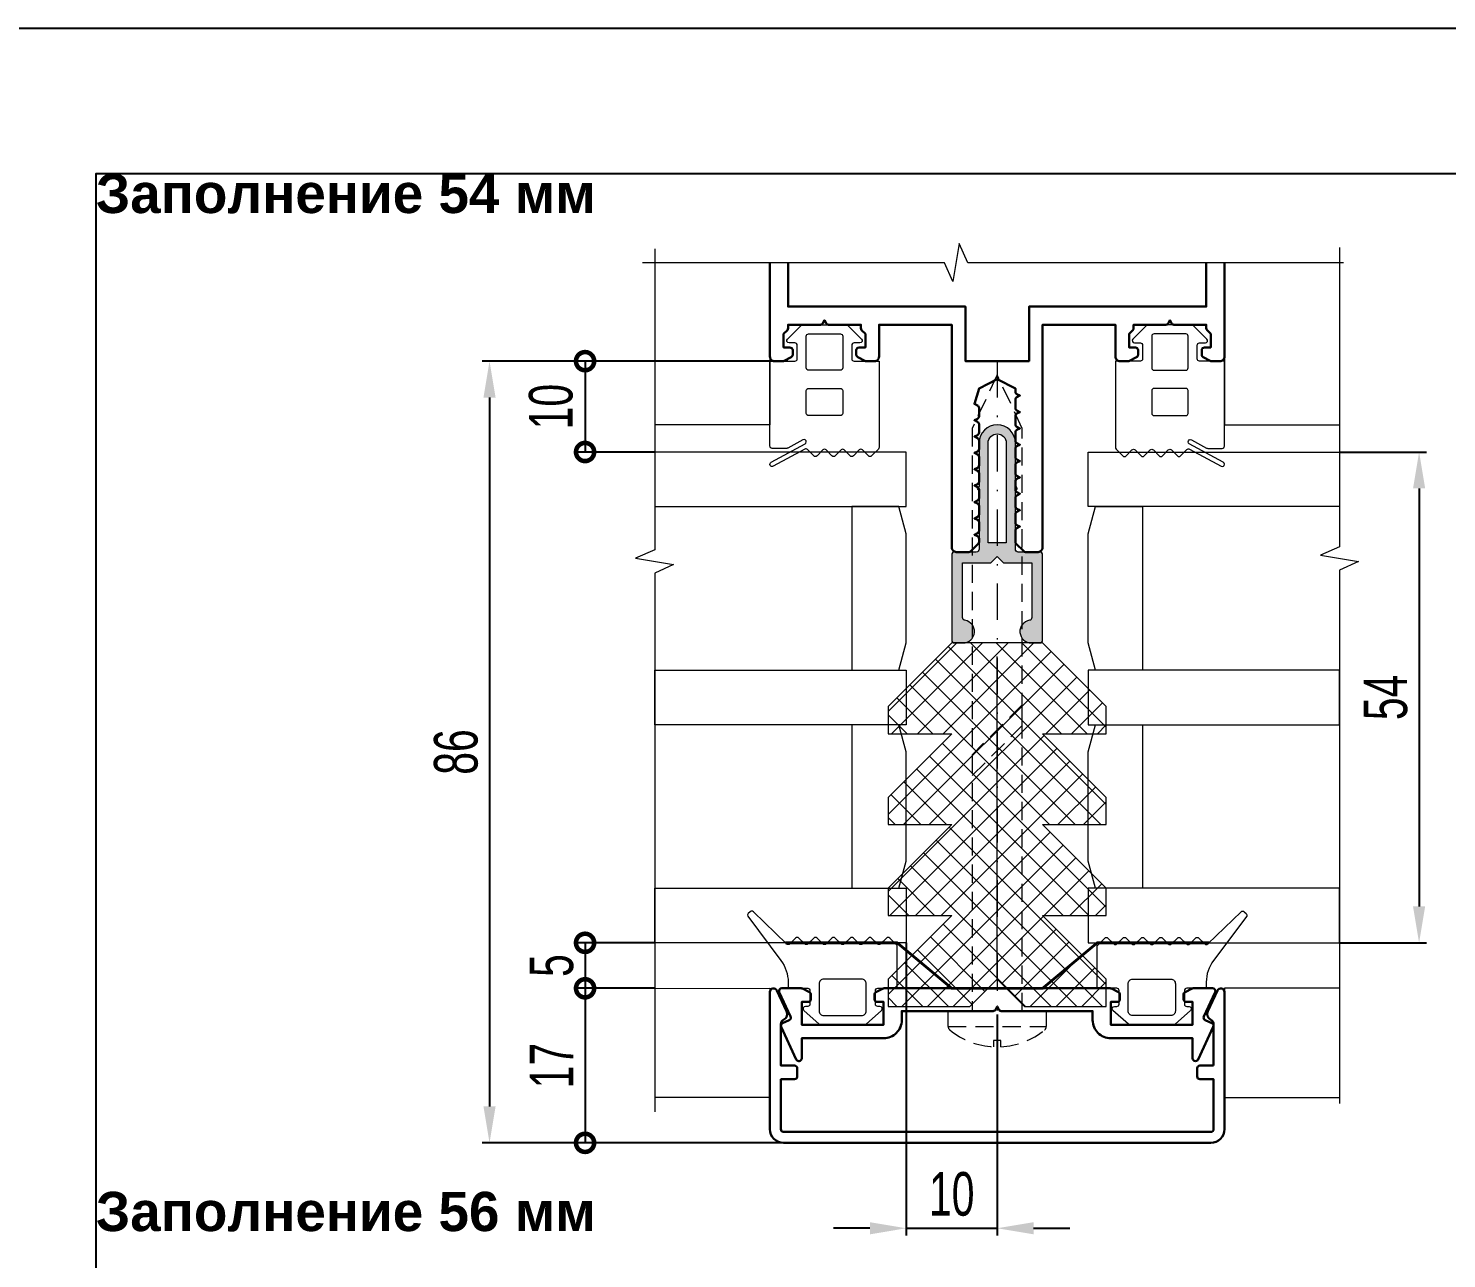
# Model space of a CAD drawing. Extents: x -37 to 8820, y -336 to 478.
# Drawn here: x 1910.4 to 2007.9, y 212.4 to 297 of the extents above; entities that cross this region are included whole.
import ezdxf

# ---------------------------------------------------------------- set-up
doc = ezdxf.new("R2010")
doc.units = 0
doc.header["$LTSCALE"] = 5
doc.linetypes.add('DASHDOT', pattern=[1, 0.5, -0.25, 0, -0.25])
doc.linetypes.add('HIDDEN', pattern=[0.375, 0.25, -0.125])
doc.layers.get('0').update_dxf_attribs({"linetype": 'CONTINUOUS', "lineweight": 30})
doc.layers.get('DEFPOINTS').update_dxf_attribs({"linetype": 'CONTINUOUS'})
for name, color, linetype, lineweight in [('1', 6, 'DASHDOT', 13), ('2', 3, 'HIDDEN', 13), ('Dimentions', 5, 'CONTINUOUS', 15), ('Glass', 5, 'CONTINUOUS', 20), ('Герлен', 7, 'CONTINUOUS', 60), ('Зигзаг', 1, 'CONTINUOUS', 15), ('Конструкции', 252, 'CONTINUOUS', 20), ('Текстовый', 7, 'CONTINUOUS', 9), ('Уплотнители', 1, 'CONTINUOUS', 20), ('Штриховка', 1, 'CONTINUOUS', 5)]:
    doc.layers.add(name, color=color, linetype=linetype, lineweight=lineweight)
doc.layers.add('Скрытые', color=14, linetype='CONTINUOUS', plot=False)
doc.styles.add('3', font='RUSS.SHX', dxfattribs={"width": 0.7, "height": 3})
doc.styles.add('Каталожный', font='arial.ttf', dxfattribs={"height": 2.5})
doc.dimstyles.new('MX1_6', dxfattribs={"dimtxt": 3, "dimasz": 2.5, "dimexe": 0.5, "dimexo": 0, "dimgap": 0.8, "dimtad": 1, "dimlfac": 1.6, "dimdsep": 46, "dimtxsty": '3', "dimcen": 0, "dimclrd": 256, "dimclre": 256, "dimclrt": 256, "dimaunit": 1, "dimadec": 0, "dimazin": 0, "dimtfac": 1, "dimtmove": 0, "dimatfit": 1, "dimfxl": 1, "dimtvp": 1, "dimtolj": 1, "dimtzin": 0, "dimarcsym": 0})

# ---------------------------------------------------------------- blocks, each defined once
blk = doc.blocks.new('*D747')
at = {"layer": 'DEFPOINTS', "color": 0, "linetype": 'Continuous', "transparency": 16777216}
for p in [(1970.724, 234.12), (1976.974, 229.185), (1976.974, 214.496)]:
    blk.add_point(p, dxfattribs=at)
at = {"layer": 'Dimentions', "linetype": 'Continuous', "lineweight": -2, "transparency": 16777216}
for p, q in [((1970.724, 234.12), (1970.724, 213.996)), ((1976.974, 229.185), (1976.974, 213.996)), ((1968.224, 214.496), (1965.724, 214.496)), ((1970.724, 214.496), (1976.974, 214.496)), ((1979.474, 214.496), (1981.974, 214.496))]:
    blk.add_line(p, q, dxfattribs=at)
at = {"layer": 'Dimentions', "linetype": 'Continuous', "transparency": 16777216}
for points in [[(1968.224, 214.913), (1968.224, 214.079), (1970.724, 214.496)], [(1979.474, 214.913), (1979.474, 214.079), (1976.974, 214.496)]]:
    blk.add_solid(points, dxfattribs=at)
at = {"layer": 'Dimentions', "linetype": 'Continuous', "transparency": 16777216, "insert": (1973.849, 216.839), "char_height": 3, "attachment_point": 5, "style": '3'}
blk.add_mtext('\\A1;10', dxfattribs=at)
blk = doc.blocks.new('*D788')
at = {"layer": 'DEFPOINTS', "color": 0, "linetype": 'Continuous', "transparency": 16777216}
for p in [(2000.519, 267.87), (2000.519, 234.12), (2005.982, 234.12)]:
    blk.add_point(p, dxfattribs=at)
at = {"layer": 'Dimentions', "linetype": 'Continuous', "lineweight": -2, "transparency": 16777216}
for p, q in [((2000.519, 267.87), (2006.482, 267.87)), ((2005.982, 265.37), (2005.982, 236.62)), ((2000.519, 234.12), (2006.482, 234.12))]:
    blk.add_line(p, q, dxfattribs=at)
at = {"layer": 'Dimentions', "linetype": 'Continuous', "transparency": 16777216}
for points in [[(2005.566, 265.37), (2006.399, 265.37), (2005.982, 267.87)], [(2005.566, 236.62), (2006.399, 236.62), (2005.982, 234.12)]]:
    blk.add_solid(points, dxfattribs=at)
at = {"layer": 'Dimentions', "linetype": 'Continuous', "transparency": 16777216, "insert": (2003.682, 250.995), "char_height": 3, "attachment_point": 5, "rotation": 90, "style": '3'}
blk.add_mtext('\\A1;54', dxfattribs=at)
blk = doc.blocks.new('_DotSmall')
at = {"color": 0, "linetype": 'ByBlock', "const_width": 0.5}
blk.add_lwpolyline([(-0.0625, 0, 1), (0.0625, 0, 1)], format="xyb", close=True, dxfattribs=at)
blk = doc.blocks.new('*D789')
at = {"layer": 'DEFPOINTS', "color": 0, "linetype": 'Continuous', "transparency": 16777216}
for p in [(1953.429, 234.122), (1948.638, 230.995), (1953.429, 230.995)]:
    blk.add_point(p, dxfattribs=at)
at = {"layer": 'Dimentions', "linetype": 'Continuous', "lineweight": -2, "transparency": 16777216}
for p, q in [((1953.429, 234.122), (1948.138, 234.122)), ((1948.638, 234.122), (1948.638, 230.995)), ((1953.429, 230.995), (1948.138, 230.995))]:
    blk.add_line(p, q, dxfattribs=at)
at = {"layer": 'Dimentions', "linetype": 'Continuous', "lineweight": -2, "transparency": 16777216, "xscale": 2.5, "yscale": 2.5, "zscale": 2.5}
for p, rotation in [((1948.638, 234.122), 90), ((1948.638, 230.995), 270)]:
    blk.add_blockref('_DotSmall', p, dxfattribs=dict(at, rotation=rotation))
at = {"layer": 'Dimentions', "linetype": 'Continuous', "transparency": 16777216, "insert": (1946.338, 232.559), "char_height": 3, "attachment_point": 5, "rotation": 90, "style": '3'}
blk.add_mtext('\\A1;5', dxfattribs=at)
blk = doc.blocks.new('*D790')
at = {"layer": 'DEFPOINTS', "color": 0, "linetype": 'Continuous', "transparency": 16777216}
for p in [(1953.429, 230.995), (1948.638, 220.37), (1964.659, 220.37)]:
    blk.add_point(p, dxfattribs=at)
at = {"layer": 'Dimentions', "linetype": 'Continuous', "lineweight": -2, "transparency": 16777216}
for p, q in [((1953.429, 230.995), (1948.138, 230.995)), ((1948.638, 230.995), (1948.638, 220.37)), ((1964.659, 220.37), (1948.138, 220.37))]:
    blk.add_line(p, q, dxfattribs=at)
at = {"layer": 'Dimentions', "linetype": 'Continuous', "lineweight": -2, "transparency": 16777216, "xscale": 2.5, "yscale": 2.5, "zscale": 2.5}
for p, rotation in [((1948.638, 230.995), 90), ((1948.638, 220.37), 270)]:
    blk.add_blockref('_DotSmall', p, dxfattribs=dict(at, rotation=rotation))
at = {"layer": 'Dimentions', "linetype": 'Continuous', "transparency": 16777216, "insert": (1946.338, 225.682), "char_height": 3, "attachment_point": 5, "rotation": 90, "style": '3'}
blk.add_mtext('\\A1;17', dxfattribs=at)
blk = doc.blocks.new('*D791')
at = {"layer": 'DEFPOINTS', "color": 0, "linetype": 'Continuous', "transparency": 16777216}
for p in [(1962.59, 274.117), (1948.638, 267.87), (1953.429, 267.87)]:
    blk.add_point(p, dxfattribs=at)
at = {"layer": 'Dimentions', "linetype": 'Continuous', "lineweight": -2, "transparency": 16777216}
for p, q in [((1962.59, 274.117), (1948.138, 274.117)), ((1948.638, 274.117), (1948.638, 267.87)), ((1953.429, 267.87), (1948.138, 267.87))]:
    blk.add_line(p, q, dxfattribs=at)
at = {"layer": 'Dimentions', "linetype": 'Continuous', "lineweight": -2, "transparency": 16777216, "xscale": 2.5, "yscale": 2.5, "zscale": 2.5}
for p, rotation in [((1948.638, 274.117), 90), ((1948.638, 267.87), 270)]:
    blk.add_blockref('_DotSmall', p, dxfattribs=dict(at, rotation=rotation))
at = {"layer": 'Dimentions', "linetype": 'Continuous', "transparency": 16777216, "insert": (1946.295, 270.993), "char_height": 3, "attachment_point": 5, "rotation": 90, "style": '3'}
blk.add_mtext('\\A1;10', dxfattribs=at)
blk = doc.blocks.new('*D792')
at = {"layer": 'DEFPOINTS', "color": 0, "linetype": 'Continuous', "transparency": 16777216}
for p in [(1954.879, 274.117), (1942.068, 220.37), (1965.284, 220.37)]:
    blk.add_point(p, dxfattribs=at)
at = {"layer": 'Dimentions', "linetype": 'Continuous', "lineweight": -2, "transparency": 16777216}
for p, q in [((1954.879, 274.117), (1941.568, 274.117)), ((1942.068, 271.617), (1942.068, 222.87)), ((1965.284, 220.37), (1941.568, 220.37))]:
    blk.add_line(p, q, dxfattribs=at)
at = {"layer": 'Dimentions', "linetype": 'Continuous', "transparency": 16777216}
for points in [[(1941.651, 271.617), (1942.485, 271.617), (1942.068, 274.117)], [(1941.651, 222.87), (1942.485, 222.87), (1942.068, 220.37)]]:
    blk.add_solid(points, dxfattribs=at)
at = {"layer": 'Dimentions', "linetype": 'Continuous', "transparency": 16777216, "insert": (1939.768, 247.243), "char_height": 3, "attachment_point": 5, "rotation": 90, "style": '3'}
blk.add_mtext('\\A1;86', dxfattribs=at)

msp = doc.modelspace()

# ---------------------------------------------------------------- hatches: boundary and pattern name
at = {"layer": 'Штриховка'}
h = msp.add_hatch(color=256, dxfattribs=at)
edge = h.paths.add_edge_path(flags=16)
edge.add_line((1976.3494, 261.6196), (1976.3494, 268.4946))
edge.add_arc((1976.9744, 268.4946), 0.625, 0, 180, ccw=False)
edge.add_line((1977.5994, 268.4946), (1977.5994, 261.6196))
edge.add_line((1977.5994, 261.6196), (1976.3494, 261.6196))
edge = h.paths.add_edge_path()
edge.add_arc((1979.3181, 255.5258), 0.7813, 99.281799, 270)
edge.add_line((1979.3181, 254.7446), (1979.9119, 254.7446))
edge.add_arc((1979.9119, 254.9321), 0.1875, 270, 360)
edge.add_line((1980.0994, 254.9321), (1980.0994, 260.8071))
edge.add_arc((1979.9119, 260.8071), 0.1875, 0, 90)
edge.add_line((1979.9119, 260.9946), (1978.4119, 260.9946))
edge.add_arc((1978.4119, 261.1821), 0.1875, 180, 270, ccw=False)
edge.add_line((1978.2244, 261.1821), (1978.2244, 265.2446))
edge.add_arc((1978.2244, 265.3696), 0.125, 270, 450)
edge.add_line((1978.2244, 265.4946), (1978.2244, 268.4946))
edge.add_arc((1976.9744, 268.4946), 1.25, 0, 180)
edge.add_line((1975.7244, 268.4946), (1975.7244, 265.4946))
edge.add_arc((1975.7244, 265.3696), 0.125, 90, 270)
edge.add_line((1975.7244, 265.2446), (1975.7244, 261.1821))
edge.add_arc((1975.5369, 261.1821), 0.1875, -90, 0, ccw=False)
edge.add_line((1975.5369, 260.9946), (1974.0369, 260.9946))
edge.add_arc((1974.0369, 260.8071), 0.1875, 90, 180)
edge.add_line((1973.8494, 260.8071), (1973.8494, 254.9321))
edge.add_arc((1974.0369, 254.9321), 0.1875, 180, 270)
edge.add_line((1974.0369, 254.7446), (1974.6306, 254.7446))
edge.add_arc((1974.6306, 255.5258), 0.7812, 270, 440.718201)
edge.add_arc((1974.7869, 256.4819), 0.1875, 180, 260.718201, ccw=False)
edge.add_line((1974.5994, 256.4819), (1974.5994, 260.2446))
edge.add_line((1974.5994, 260.2446), (1976.4592, 260.2446))
edge.add_arc((1976.4592, 260.4321), 0.1875, 270, 315)
edge.add_line((1976.5918, 260.2995), (1976.9744, 260.6821))
edge.add_line((1976.9744, 260.6821), (1977.357, 260.2995))
edge.add_arc((1977.4895, 260.4321), 0.1875, 225, 270)
edge.add_line((1977.4895, 260.2446), (1979.3494, 260.2446))
edge.add_line((1979.3494, 260.2446), (1979.3494, 256.4819))
edge.add_arc((1979.1619, 256.4819), 0.1875, -80.718201, 0, ccw=False)
at = {"layer": 'Штриховка', "lineweight": 5}
h = msp.add_hatch(dxfattribs=at)
h.set_pattern_fill('NET', color=256, scale=10, angle=45, style=0)
h.set_pattern_definition([(45, (-3098.8246, 2942.2202), (-0.88388348, 0.88388348), []), (135, (-3098.8246, 2942.2202), (-0.88388348, -0.88388348), [])])
h.paths.add_polyline_path([(1978.8494, 229.7474), (1984.4744, 229.7474), (1984.4744, 231.6224), (1980.0994, 235.9974), (1984.4744, 235.9974), (1984.4744, 237.8724), (1980.0994, 242.2474), (1984.4744, 242.2474), (1984.4744, 244.1224), (1980.0994, 248.4974), (1984.4744, 248.4974), (1984.4744, 250.3724), (1980.0994, 254.7474), (1973.8494, 254.7474), (1969.4744, 250.3724), (1969.4744, 248.4974), (1973.8494, 248.4974), (1969.4744, 244.1224), (1969.4744, 242.2474), (1973.8494, 242.2474), (1969.4744, 237.8724), (1969.4744, 235.9974), (1973.8494, 235.9974), (1969.4744, 231.6224), (1969.4744, 229.7474), (1975.0994, 229.7474), (1976.9744, 231.6224)])

# ---------------------------------------------------------------- linework, layer by layer
msp.add_lwpolyline([(1961.3494, 280.8834), (1961.3494, 274.4321, 0.4142136), (1961.6619, 274.1196), (1962.2426, 274.1196, 0.1164338), (1962.3265, 274.1394), (1962.8082, 274.3803, 0.284079), (1962.9119, 274.548), (1962.9119, 274.8696, 0.4142136), (1962.7244, 275.0571), (1962.2869, 275.0571), (1962.2869, 275.9946), (1962.5445, 276.2522, 0.1989124), (1962.5994, 276.3848), (1962.5994, 276.6196), (1964.8272, 276.6196, 0.284079), (1964.9949, 276.7232), (1965.0994, 276.9321), (1965.2038, 276.7232, 0.284079), (1965.3715, 276.6196), (1967.5994, 276.6196), (1967.5994, 276.3848, 0.1989124), (1967.6543, 276.2522), (1967.9119, 275.9946), (1967.9119, 275.0571), (1967.4744, 275.0571, 0.4142136), (1967.2869, 274.8696), (1967.2869, 274.548, 0.284079), (1967.3905, 274.3803), (1967.8723, 274.1394, 0.1164338), (1967.9561, 274.1196), (1968.5369, 274.1196, 0.4142136), (1968.8494, 274.4321), (1968.8494, 276.6196), (1973.8494, 276.6196), (1973.8494, 261.3071, 0.4142136), (1974.1619, 260.9946), (1975.0217, 260.9946, 0.1989124), (1975.1543, 261.0495), (1975.6695, 261.5647, 0.1989124), (1975.7244, 261.6973), (1975.7244, 261.91, 0.284079), (1975.6207, 262.0777), (1975.4119, 262.1821), (1975.6207, 262.2865, 0.284079), (1975.7244, 262.4542), (1975.7244, 263.035, 0.284079), (1975.6207, 263.2027), (1975.4119, 263.3071), (1975.6207, 263.4115, 0.284079), (1975.7244, 263.5792), (1975.7244, 264.16, 0.284079), (1975.6207, 264.3277), (1975.4119, 264.4321), (1975.6207, 264.5365, 0.284079), (1975.7244, 264.7042), (1975.7244, 265.285, 0.284079), (1975.6207, 265.4527), (1975.4119, 265.5571), (1975.6207, 265.6615, 0.284079), (1975.7244, 265.8292), (1975.7244, 266.41, 0.284079), (1975.6207, 266.5777), (1975.4119, 266.6821), (1975.6207, 266.7865, 0.284079), (1975.7244, 266.9542), (1975.7244, 267.535, 0.284079), (1975.6207, 267.7027), (1975.4119, 267.8071), (1975.6207, 267.9115, 0.284079), (1975.7244, 268.0792), (1975.7244, 268.66, 0.284079), (1975.6207, 268.8277), (1975.4119, 268.9321), (1975.6207, 269.0365, 0.284079), (1975.7244, 269.2042), (1975.7244, 269.785, 0.284079), (1975.6207, 269.9527), (1975.4119, 270.0571), (1975.6207, 270.1615, 0.284079), (1975.7244, 270.3292), (1975.7244, 270.91, 0.284079), (1975.6207, 271.0777), (1975.4119, 271.1821), (1975.7244, 272.2446), (1976.9744, 272.8696), (1978.2244, 272.2446), (1978.2244, 272.0167, 0.284079), (1978.328, 271.849), (1978.5369, 271.7446), (1978.328, 271.6402, 0.284079), (1978.2244, 271.4725), (1978.2244, 270.8917, 0.284079), (1978.328, 270.724), (1978.5369, 270.6196), (1978.328, 270.5152, 0.284079), (1978.2244, 270.3475), (1978.2244, 269.7667, 0.284079), (1978.328, 269.599), (1978.5369, 269.4946), (1978.328, 269.3902, 0.284079), (1978.2244, 269.2225), (1978.2244, 268.6417, 0.284079), (1978.328, 268.474), (1978.5369, 268.3696), (1978.328, 268.2652, 0.284079), (1978.2244, 268.0975), (1978.2244, 267.5167, 0.284079), (1978.328, 267.349), (1978.5369, 267.2446), (1978.328, 267.1402, 0.284079), (1978.2244, 266.9725), (1978.2244, 266.3917, 0.284079), (1978.328, 266.224), (1978.5369, 266.1196), (1978.328, 266.0152, 0.284079), (1978.2244, 265.8475), (1978.2244, 265.2667, 0.284079), (1978.328, 265.099), (1978.5369, 264.9946), (1978.328, 264.8902, 0.284079), (1978.2244, 264.7225), (1978.2244, 264.1417, 0.284079), (1978.328, 263.974), (1978.5369, 263.8696), (1978.328, 263.7652, 0.284079), (1978.2244, 263.5975), (1978.2244, 263.0167, 0.284079), (1978.328, 262.849), (1978.5369, 262.7446), (1978.328, 262.6402, 0.284079), (1978.2244, 262.4725), (1978.2244, 261.6973, 0.1989124), (1978.2793, 261.5647), (1978.7945, 261.0495, 0.1989124), (1978.927, 260.9946), (1979.7869, 260.9946, 0.4142136), (1980.0994, 261.3071), (1980.0994, 276.6196), (1985.0994, 276.6196), (1985.0994, 274.4321, 0.4142136), (1985.4119, 274.1196), (1985.9926, 274.1196, 0.1164338), (1986.0765, 274.1394), (1986.5582, 274.3803, 0.284079), (1986.6619, 274.548), (1986.6619, 274.8696, 0.4142136), (1986.4744, 275.0571), (1986.0369, 275.0571), (1986.0369, 275.9946), (1986.2945, 276.2522, 0.1989124), (1986.3494, 276.3848), (1986.3494, 276.6196), (1988.5772, 276.6196, 0.284079), (1988.7449, 276.7232), (1988.8494, 276.9321), (1988.9538, 276.7232, 0.284079), (1989.1215, 276.6196), (1991.3494, 276.6196), (1991.3494, 276.3848, 0.1989124), (1991.4043, 276.2522), (1991.6619, 275.9946), (1991.6619, 275.0571), (1991.2244, 275.0571, 0.4142136), (1991.0369, 274.8696), (1991.0369, 274.548, 0.284079), (1991.1405, 274.3803), (1991.6223, 274.1394, 0.1164338), (1991.7061, 274.1196), (1992.2869, 274.1196, 0.4142136), (1992.5994, 274.4321), (1992.5994, 280.8834)], format="xyb")
msp.add_lwpolyline([(1962.5994, 280.8834), (1962.5994, 277.8696), (1974.7869, 277.8696), (1974.7869, 274.1196), (1979.1619, 274.1196), (1979.1619, 277.8696), (1991.3494, 277.8696), (1991.3494, 280.8834)])
for points in [[(1991.8494, 225.6821), (1991.8494, 228.5079, 0.2797393), (1991.6475, 228.8406, -0.4015594), (1991.4529, 229.4136), (1992.1228, 230.8502, -0.8025849), (1992.5994, 230.7446), (1992.5994, 221.3071, -0.4142136), (1991.6619, 220.3696), (1962.2869, 220.3696, -0.4142136), (1961.3494, 221.3071), (1961.3494, 230.7446, -0.8025849), (1961.826, 230.8502), (1962.4959, 229.4136, -0.4015594), (1962.3013, 228.8406, 0.2797393), (1962.0994, 228.5079), (1962.0994, 225.6821), (1963.0369, 225.6821, -0.4142136), (1963.2244, 225.4946), (1963.2244, 224.9321, -0.4142136), (1963.0369, 224.7446), (1962.0994, 224.7446), (1962.0994, 221.3071, 0.4142136), (1962.2869, 221.1196), (1991.6619, 221.1196, 0.4142136), (1991.8494, 221.3071), (1991.8494, 224.7446), (1990.9119, 224.7446, -0.4142136), (1990.7244, 224.9321), (1990.7244, 225.4946, -0.4142136), (1990.9119, 225.6821)], [(1969.2061, 230.9946, 0.1164338), (1969.1223, 230.9748), (1968.6405, 230.7339, 0.284079), (1968.5369, 230.5662), (1968.5369, 230.2446, 0.4142136), (1968.7244, 230.0571), (1969.1619, 230.0571), (1969.1619, 228.4946), (1963.5369, 228.4946), (1963.5369, 230.0571), (1963.9744, 230.0571, 0.4142136), (1964.1619, 230.2446), (1964.1619, 230.5662, 0.284079), (1964.0582, 230.7339), (1963.5765, 230.9748, 0.1164338), (1963.4926, 230.9946), (1962.1619, 230.9946, 0.5486188), (1961.9919, 230.7278), (1962.7701, 229.059, -0.4142136), (1962.6794, 228.8098), (1962.2076, 228.5898, 0.4142136), (1962.1169, 228.3407), (1963.1604, 226.1028, 0.2914734), (1963.3304, 225.9946), (1963.3494, 225.9946, 0.4142136), (1963.5369, 226.1821), (1963.5369, 227.5571), (1969.1619, 227.5571, 0.4142136), (1970.4119, 228.8071), (1970.4119, 229.4321), (1976.7022, 229.4321, 0.284079), (1976.8699, 229.5357), (1976.9744, 229.7446), (1977.0788, 229.5357, 0.284079), (1977.2465, 229.4321), (1983.5369, 229.4321), (1983.5369, 228.8071, 0.4142136), (1984.7869, 227.5571), (1990.4119, 227.5571), (1990.4119, 226.1821, 0.4142136), (1990.5994, 225.9946), (1990.6184, 225.9946, 0.2914734), (1990.7883, 226.1028), (1991.8318, 228.3407, 0.4142136), (1991.7411, 228.5898), (1991.2693, 228.8098, -0.4142136), (1991.1786, 229.059), (1991.9568, 230.7278, 0.5486188), (1991.7869, 230.9946), (1990.4561, 230.9946, 0.1164338), (1990.3723, 230.9748), (1989.8905, 230.7339, 0.284079), (1989.7869, 230.5662), (1989.7869, 230.2446, 0.4142136), (1989.9744, 230.0571), (1990.4119, 230.0571), (1990.4119, 228.4946), (1984.7869, 228.4946), (1984.7869, 230.0571), (1985.2244, 230.0571, 0.4142136), (1985.4119, 230.2446), (1985.4119, 230.5662, 0.284079), (1985.3082, 230.7339), (1984.8265, 230.9748, 0.1164338), (1984.7426, 230.9946)]]:
    msp.add_lwpolyline(points, format="xyb", close=True)
at = {"layer": '1'}
msp.add_line((1976.9744, 274.1196), (1976.9744, 229.1847), dxfattribs=at)
at = {"layer": '2'}
msp.add_line((1973.5994, 228.376), (1980.3494, 228.376), dxfattribs=at)
for points in [[(1978.6931, 229.4321), (1978.6931, 269.4962), (1976.9744, 273.1821), (1975.2556, 269.4962), (1975.2556, 229.4321)], [(1975.2556, 245.623), (1978.6931, 249.0605), (1978.6931, 250.4928), (1975.2556, 247.0553)]]:
    msp.add_lwpolyline(points, close=True, dxfattribs=at)
msp.add_lwpolyline([(1976.7288, 226.9692, -0.1618489), (1973.713, 228.135, -0.2238875), (1973.5994, 228.376), (1973.5994, 229.4321), (1980.3494, 229.4321), (1980.3494, 228.376, -0.2238875), (1980.2357, 228.135, -0.1618489), (1977.22, 226.9692), (1977.22, 227.4069), (1976.7288, 227.4069)], format="xyb", close=True, dxfattribs=at)
at = {"layer": 'Glass'}
for points in [[(1953.4293, 264.1196), (1970.7242, 264.1196), (1970.7242, 267.8696), (1953.4293, 267.8696)], [(2000.5195, 264.1196), (1983.2245, 264.1196), (1983.2245, 267.8696), (2000.5195, 267.8696)], [(1970.2218, 264.1196), (1966.9742, 264.1196), (1966.9742, 252.8696), (1970.2218, 252.8696), (1970.7242, 254.7446), (1970.7242, 262.2446)], [(1983.7269, 264.1196), (1986.9745, 264.1196), (1986.9745, 252.8696), (1983.7269, 252.8696), (1983.2245, 254.7446), (1983.2245, 262.2446)], [(1953.4293, 252.8696), (1970.7242, 252.8696), (1970.7242, 249.1196), (1953.4293, 249.1196)], [(2000.5195, 252.8696), (1983.2245, 252.8696), (1983.2245, 249.1196), (2000.5195, 249.1196)], [(1970.2218, 249.1196), (1966.9742, 249.1196), (1966.9742, 237.8696), (1970.2218, 237.8696), (1970.7242, 239.7446), (1970.7242, 247.2446)], [(1983.7269, 249.1196), (1986.9745, 249.1196), (1986.9745, 237.8696), (1983.7269, 237.8696), (1983.2245, 239.7446), (1983.2245, 247.2446)], [(1953.4293, 237.8696), (1970.7242, 237.8696), (1970.7242, 234.1196), (1953.4293, 234.1196)], [(2000.5195, 237.8696), (1983.2245, 237.8696), (1983.2245, 234.1196), (2000.5195, 234.1196)]]:
    msp.add_lwpolyline(points, close=True, dxfattribs=at)
at = {"layer": 'Герлен', "ltscale": 2, "const_width": 0.1875}
msp.add_lwpolyline([(1962.4119, 234.1196), (1970.0994, 234.1196), (1973.8494, 230.9946), (1980.0994, 230.9946), (1983.8494, 234.1196), (1991.5368, 234.1196)], dxfattribs=at)
at = {"layer": 'Зигзаг'}
for points in [[(1953.4293, 281.8397), (1953.4293, 261.1481), (1952.1114, 260.5673), (1954.7241, 260.1317), (1953.4293, 259.5492), (1953.4293, 222.5069)], [(2000.7877, 280.8834), (1974.9499, 280.8834), (1974.3691, 282.2013), (1973.9334, 279.5886), (1973.3509, 280.8834), (1952.5953, 280.8834)], [(2000.5195, 281.9431), (2000.5195, 261.3552), (1999.2016, 260.7743), (2001.8143, 260.3387), (2000.5195, 259.7562), (2000.5195, 223.0721)]]:
    msp.add_lwpolyline(points, dxfattribs=at)
at = {"layer": 'Конструкции'}
for points in [[(1961.3494, 280.8834), (1961.3494, 269.7446), (1953.4293, 269.7417)], [(1992.5994, 280.8834), (1992.5994, 269.7446), (2000.5195, 269.7446)], [(1953.4293, 230.9917), (1961.3494, 230.9946), (1961.3494, 223.4946), (1953.4293, 223.4917)], [(2000.5195, 230.9946), (1992.5994, 230.9946), (1992.5994, 223.4946), (2000.5195, 223.4946)]]:
    msp.add_lwpolyline(points, dxfattribs=at)
at = {"layer": 'Скрытые', "linetype": 'Continuous'}
for points in [[(2100, 297), (1890, 297), (1890, 0), (2100, 0)], [(2080, 10), (2080, 287), (1915, 287), (1915, 10)]]:
    msp.add_lwpolyline(points, close=True, dxfattribs=at)
at = {"layer": 'Уплотнители'}
msp.add_line((1976.9744, 231.6224), (1976.9744, 253.8099), dxfattribs=at)
for points in [[(1963.6186, 268.7055), (1962.5736, 268.1385, -0.1249127), (1962.4991, 268.1196), (1961.5056, 268.1196, -0.4142136), (1961.3494, 268.2758), (1961.3494, 274.1196), (1963.0681, 274.1196, 0.4142136), (1963.2244, 274.2758), (1963.2244, 275.2133, 0.4142136), (1963.0681, 275.3696), (1962.6619, 275.3696, -0.6685867), (1962.5515, 275.6364), (1963.4911, 276.5739, -0.1986192), (1963.6015, 276.6196), (1966.5973, 276.6196, -0.1986192), (1966.7076, 276.5739), (1967.6472, 275.6364, -0.6685867), (1967.5369, 275.3696), (1967.1306, 275.3696, 0.4142136), (1966.9744, 275.2133), (1966.9744, 274.2758, 0.4142136), (1967.1306, 274.1196), (1968.8494, 274.1196), (1968.8494, 268.1843, -0.1989124), (1968.8036, 268.0738), (1968.3349, 267.6051, -0.4142136), (1968.1139, 267.6051), (1967.7099, 268.0091, 0.4142136), (1967.4889, 268.0091), (1967.0849, 267.6051, -0.4142136), (1966.8639, 267.6051), (1966.4599, 268.0091, 0.4142136), (1966.2389, 268.0091), (1965.8349, 267.6051, -0.4142136), (1965.6139, 267.6051), (1965.2099, 268.0091, 0.4142136), (1964.9889, 268.0091), (1964.5849, 267.6051, -0.4142136), (1964.3639, 267.6051), (1963.9318, 268.0371, 0.3320761), (1963.7469, 268.064), (1961.5801, 266.8885, -1), (1961.4311, 267.1632), (1963.7676, 268.4308, 1)], [(1964.0056, 275.9946), (1966.1931, 275.9946, -0.4142136), (1966.3494, 275.8383), (1966.3494, 273.6508, -0.4142136), (1966.1931, 273.4946), (1964.0056, 273.4946, -0.4142136), (1963.8494, 273.6508), (1963.8494, 275.8383, -0.4142136)], [(1990.3301, 268.7055), (1991.3752, 268.1385, 0.1249127), (1991.4497, 268.1196), (1992.4431, 268.1196, 0.4142136), (1992.5994, 268.2758), (1992.5994, 274.1196), (1990.8806, 274.1196, -0.4142136), (1990.7244, 274.2758), (1990.7244, 275.2133, -0.4142136), (1990.8806, 275.3696), (1991.2869, 275.3696, 0.6685867), (1991.3972, 275.6364), (1990.4576, 276.5739, 0.1986192), (1990.3473, 276.6196), (1987.3515, 276.6196, 0.1986192), (1987.2411, 276.5739), (1986.3015, 275.6364, 0.6685867), (1986.4119, 275.3696), (1986.8181, 275.3696, -0.4142136), (1986.9744, 275.2133), (1986.9744, 274.2758, -0.4142136), (1986.8181, 274.1196), (1985.0994, 274.1196), (1985.0994, 268.1843, 0.1989124), (1985.1451, 268.0738), (1985.6139, 267.6051, 0.4142136), (1985.8349, 267.6051), (1986.2389, 268.0091, -0.4142136), (1986.4599, 268.0091), (1986.8639, 267.6051, 0.4142136), (1987.0849, 267.6051), (1987.4889, 268.0091, -0.4142136), (1987.7099, 268.0091), (1988.1139, 267.6051, 0.4142136), (1988.3349, 267.6051), (1988.7389, 268.0091, -0.4142136), (1988.9599, 268.0091), (1989.3639, 267.6051, 0.4142136), (1989.5849, 267.6051), (1990.0169, 268.0371, -0.3320761), (1990.2019, 268.064), (1992.3686, 266.8885, 1), (1992.5176, 267.1632), (1990.1811, 268.4308, -1)], [(1989.9431, 275.9946), (1987.7556, 275.9946, 0.4142136), (1987.5994, 275.8383), (1987.5994, 273.6508, 0.4142136), (1987.7556, 273.4946), (1989.9431, 273.4946, 0.4142136), (1990.0994, 273.6508), (1990.0994, 275.8383, 0.4142136)], [(1964.0056, 272.2446), (1966.1931, 272.2446, -0.4142136), (1966.3494, 272.0883), (1966.3494, 270.5258, -0.4142136), (1966.1931, 270.3696), (1964.0056, 270.3696, -0.4142136), (1963.8494, 270.5258), (1963.8494, 272.0883, -0.4142136)], [(1989.9431, 272.2446), (1987.7556, 272.2446, 0.4142136), (1987.5994, 272.0883), (1987.5994, 270.5258, 0.4142136), (1987.7556, 270.3696), (1989.9431, 270.3696, 0.4142136), (1990.0994, 270.5258), (1990.0994, 272.0883, 0.4142136)], [(1979.1921, 256.2969, 0.9221128), (1979.3181, 254.7446), (1979.9119, 254.7446, 0.4142136), (1980.0994, 254.9321), (1980.0994, 260.8071, 0.4142136), (1979.9119, 260.9946), (1978.4119, 260.9946, -0.4142136), (1978.2244, 261.1821), (1978.2244, 265.2446, 1), (1978.2244, 265.4946), (1978.2244, 268.4946, 1), (1975.7244, 268.4946), (1975.7244, 265.4946, 1), (1975.7244, 265.2446), (1975.7244, 261.1821, -0.4142136), (1975.5369, 260.9946), (1974.0369, 260.9946, 0.4142136), (1973.8494, 260.8071), (1973.8494, 254.9321, 0.4142136), (1974.0369, 254.7446), (1974.6306, 254.7446, 0.9221128), (1974.7566, 256.2969, -0.3675232), (1974.5994, 256.4819), (1974.5994, 260.2446), (1976.4592, 260.2446, 0.1989124), (1976.5918, 260.2995), (1976.9744, 260.6821), (1977.357, 260.2995, 0.1989124), (1977.4895, 260.2446), (1979.3494, 260.2446), (1979.3494, 256.4819, -0.3675232)], [(1976.3494, 261.6196), (1976.3494, 268.4946, -1), (1977.5994, 268.4946), (1977.5994, 261.6196)], [(1968.7556, 229.7446, -0.4142136), (1968.5994, 229.9008), (1968.5994, 230.8383, -0.4142136), (1968.7556, 230.9946), (1970.0994, 230.9946), (1970.0994, 233.8825, 0.1989124), (1970.0628, 233.9709), (1969.5849, 234.4488, 0.4142136), (1969.3639, 234.4488), (1968.9599, 234.0448, -0.4142136), (1968.7389, 234.0448), (1968.3349, 234.4488, 0.4142136), (1968.1139, 234.4488), (1967.7099, 234.0448, -0.4142136), (1967.4889, 234.0448), (1967.0849, 234.4488, 0.4142136), (1966.8639, 234.4488), (1966.4599, 234.0448, -0.4142136), (1966.2389, 234.0448), (1965.8349, 234.4488, 0.4142136), (1965.6139, 234.4488), (1965.2099, 234.0448, -0.4142136), (1964.9889, 234.0448), (1964.5849, 234.4488, 0.4142136), (1964.3639, 234.4488), (1963.9599, 234.0448, -0.4142136), (1963.7389, 234.0448), (1963.3349, 234.4488, 0.4142136), (1963.1139, 234.4488), (1962.7099, 234.0448, -0.4142136), (1962.4889, 234.0448), (1960.2099, 236.2591, 0.4142136), (1959.9889, 236.2591), (1959.8576, 236.1278, 0.2925382), (1959.8214, 235.9633), (1962.1022, 232.9101, -0.1617878), (1962.5994, 231.4139), (1962.5994, 230.9946), (1963.9431, 230.9946, -0.4142136), (1964.0994, 230.8383), (1964.0994, 229.9008, -0.4142136), (1963.9431, 229.7446), (1963.7869, 229.7446, 0.6685867), (1963.6765, 229.4777), (1964.7411, 228.5402, 0.1986192), (1964.8515, 228.4946), (1967.8473, 228.4946, 0.1986192), (1967.9576, 228.5402), (1969.0222, 229.4777, 0.6685867), (1968.9119, 229.7446)], [(1985.1931, 229.7446, 0.4142136), (1985.3494, 229.9008), (1985.3494, 230.8383, 0.4142136), (1985.1931, 230.9946), (1983.8494, 230.9946), (1983.8494, 233.8825, -0.1989124), (1983.886, 233.9709), (1984.3639, 234.4488, -0.4142136), (1984.5849, 234.4488), (1984.9889, 234.0448, 0.4142136), (1985.2099, 234.0448), (1985.6139, 234.4488, -0.4142136), (1985.8349, 234.4488), (1986.2389, 234.0448, 0.4142136), (1986.4599, 234.0448), (1986.8639, 234.4488, -0.4142136), (1987.0849, 234.4488), (1987.4889, 234.0448, 0.4142136), (1987.7099, 234.0448), (1988.1139, 234.4488, -0.4142136), (1988.3349, 234.4488), (1988.7389, 234.0448, 0.4142136), (1988.9599, 234.0448), (1989.3639, 234.4488, -0.4142136), (1989.5849, 234.4488), (1989.9889, 234.0448, 0.4142136), (1990.2099, 234.0448), (1990.6139, 234.4488, -0.4142136), (1990.8349, 234.4488), (1991.2389, 234.0448, 0.4142136), (1991.4599, 234.0448), (1993.7389, 236.2591, -0.4142136), (1993.9599, 236.2591), (1994.0912, 236.1278, -0.2925382), (1994.1273, 235.9633), (1991.8465, 232.9101, 0.1617878), (1991.3494, 231.4139), (1991.3494, 230.9946), (1990.0056, 230.9946, 0.4142136), (1989.8494, 230.8383), (1989.8494, 229.9008, 0.4142136), (1990.0056, 229.7446), (1990.1619, 229.7446, -0.6685867), (1990.2722, 229.4777), (1989.2076, 228.5402, -0.1986192), (1989.0973, 228.4946), (1986.1015, 228.4946, -0.1986192), (1985.9911, 228.5402), (1984.9265, 229.4777, -0.6685867), (1985.0369, 229.7446)], [(1965.0369, 229.1196), (1967.6619, 229.1196, 0.4142136), (1967.9744, 229.4321), (1967.9744, 231.3071, 0.4142136), (1967.6619, 231.6196), (1965.0369, 231.6196, 0.4142136), (1964.7244, 231.3071), (1964.7244, 229.4321, 0.4142136)], [(1988.9119, 229.1196), (1986.2869, 229.1196, -0.4142136), (1985.9744, 229.4321), (1985.9744, 231.3071, -0.4142136), (1986.2869, 231.6196), (1988.9119, 231.6196, -0.4142136), (1989.2244, 231.3071), (1989.2244, 229.4321, -0.4142136)]]:
    msp.add_lwpolyline(points, format="xyb", close=True, dxfattribs=at)
msp.add_lwpolyline([(1978.8494, 229.7474), (1984.4744, 229.7474), (1984.4744, 231.6224), (1980.0994, 235.9974), (1984.4744, 235.9974), (1984.4744, 237.8724), (1980.0994, 242.2474), (1984.4744, 242.2474), (1984.4744, 244.1224), (1980.0994, 248.4974), (1984.4744, 248.4974), (1984.4744, 250.3724), (1980.0994, 254.7474), (1973.8494, 254.7474), (1969.4744, 250.3724), (1969.4744, 248.4974), (1973.8494, 248.4974), (1969.4744, 244.1224), (1969.4744, 242.2474), (1973.8494, 242.2474), (1969.4744, 237.8724), (1969.4744, 235.9974), (1973.8494, 235.9974), (1969.4744, 231.6224), (1969.4744, 229.7474), (1975.0994, 229.7474), (1976.9744, 231.6224)], close=True, dxfattribs=at)

# ---------------------------------------------------------------- texts
at = {"layer": 'Текстовый', "linetype": 'Continuous', "char_height": 2.7, "width": 42.664921, "attachment_point": 1, "style": 'Каталожный'}
for s, insert in [('\\pxql;{\\fArial|b1|i0|c204|p34;Заполнение 54 мм}', (1915, 287)), ('{\\fArial|b1|i0|c204|p34;Заполнение 56 мм}', (1915, 217))]:
    msp.add_mtext(s, dxfattribs=dict(at, insert=insert))

# ---------------------------------------------------------------- dimensions: what is measured, and where the dimension line sits
at = {"layer": 'Dimentions', "linetype": 'Continuous'}
for base, p1, p2, picture, middle in [((1942.0679, 220.3696), (1954.8788, 274.1167), (1965.2845, 220.3696), '*D792', (1939.7679, 247.2432)), ((2005.9824, 234.1196), (2000.5195, 267.8696), (2000.5195, 234.1196), '*D788', (2003.6824, 250.9946))]:
    dim = msp.add_linear_dim(base=base, p1=p1, p2=p2, angle=90, dimstyle='MX1_6', dxfattribs=at)
    dim.commit()
    dim.dimension.update_dxf_attribs({"geometry": picture, "text_midpoint": middle})
for base, p1, p2, picture, middle in [((1948.638, 267.8696), (1962.5898, 274.1167), (1953.4293, 267.8696), '*D791', (1946.2951, 270.9932)), ((1948.638, 230.9946), (1953.4293, 234.1225), (1953.4293, 230.9946), '*D789', (1946.338, 232.5585)), ((1948.638, 220.3696), (1953.4293, 230.9946), (1964.6595, 220.3696), '*D790', (1946.338, 225.6821))]:
    dim = msp.add_linear_dim(base=base, p1=p1, p2=p2, angle=90, dimstyle='MX1_6', override={"dimdec": 0, "dimblk1": 'DotSmall', "dimblk2": 'DotSmall', "dimsah": 1}, dxfattribs=at)
    dim.commit()
    dim.dimension.update_dxf_attribs({"geometry": picture, "text_midpoint": middle})
dim = msp.add_linear_dim(base=(1976.9744, 214.4961), p1=(1970.7242, 234.1196), p2=(1976.9744, 229.1847), dimstyle='MX1_6', dxfattribs=at)
dim.commit()
dim.dimension.update_dxf_attribs({"geometry": '*D747', "text_midpoint": (1973.8493, 216.8389)})

doc.saveas('drawing.dxf')
